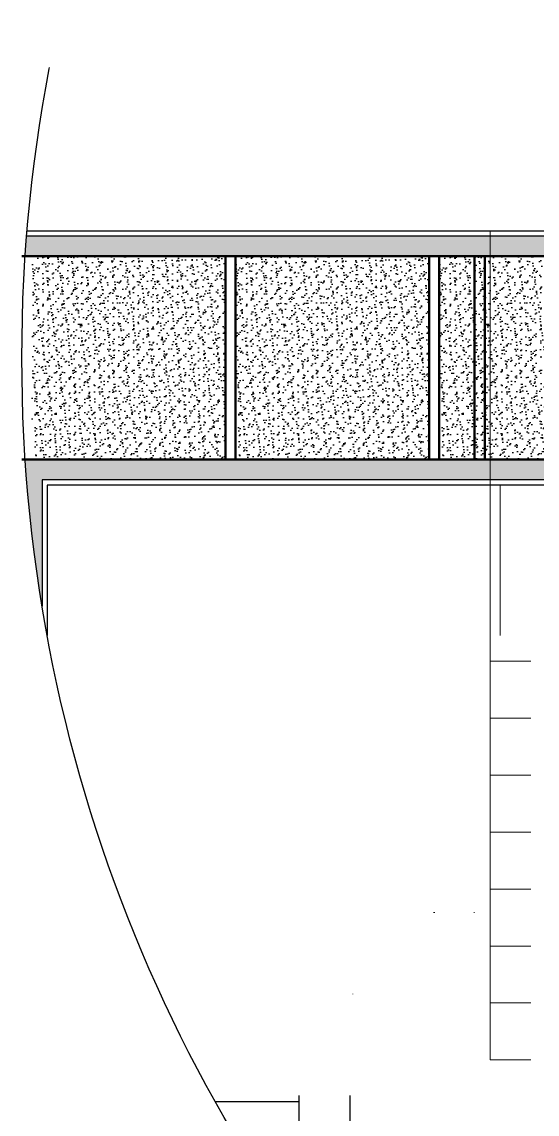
# Model space of a CAD drawing. Header units: millimetres. Extents: x 14753 to 45183, y 5640 to 19518.
# Drawn here: x 41223.3 to 41337.2, y 18096.4 to 18338 of the extents above; entities that cross this region are included whole.
import ezdxf

# ---------------------------------------------------------------- set-up
doc = ezdxf.new("R2010")
doc.units = ezdxf.units.MM
for name, pattern in [('DASHDOT2', [0.5, 0.25, -0.125, 0, -0.125]), ('DOT', [0.25, 0, -0.25]), ('HIDDEN', [0.375, 0.25, -0.125])]:
    doc.linetypes.add(name, pattern=pattern)
for name, color, linetype in [('5', 5, 'HIDDEN'), ('SIVA', 8, 'Continuous'), ('tarama', 253, 'Continuous')]:
    doc.layers.add(name, color=color, linetype=linetype)
for name, color, linetype, lineweight in [('Duvar', 1, 'Continuous', 50), ('TEFRİŞ', 63, 'Continuous', 18), ('YAZI', 1, 'Continuous', 0)]:
    doc.layers.add(name, color=color, linetype=linetype, lineweight=lineweight)

# ---------------------------------------------------------------- blocks, each defined once
blk = doc.blocks.new('A$C1A495F32')
at = {"layer": 'tarama', "ltscale": 10}
h = blk.add_hatch(dxfattribs=at)
h.set_pattern_fill('DOTS', color=256, scale=0.01, style=0)
h.set_pattern_definition([(0, (0.008342, 3.45), (0.0079375, 0.015875), [0, -0.015875])])
h.paths.add_polyline_path([(2.05, 3.7), (2.0301, 3.7, -0.414214), (2.025, 3.7051), (2.025, 3.7949, -0.414214), (2.0301, 3.8, 0.414214), (2.025, 3.7949, -0.414214), (2.0301, 3.8), (2.0366, 3.8), (2.05, 3.8), (2.05, 4.05), (0.012, 4.05, 0.003342), (0.0083, 4), (2, 4), (2, 3.5), (0.0083, 3.5, 0.024196), (0.05, 3.1397), (0.05, 3.45), (2.05, 3.45)])
at = {"layer": 'tarama'}
h = blk.add_hatch(dxfattribs=at)
h.set_pattern_fill('AR-SAND', color=256, scale=0.0005, angle=-90, style=0)
h.set_pattern_definition([(307.5, (0.025, 4), (0.02447066, 0.0008), [0, -0.019304, 0, -0.02159, 0, -0.0206375]), (277.5, (0.025, 4), (0.0358413, -0.0224762), [0, -0.010414, 0, -0.017399, 0, -0.0066675]), (237.5, (0.025, 4.015621), (7.186e-05, -0.0395496), [0, -0.00635, 0, -0.02286, 0, -0.029845]), (227.5, (0.025, 4.01562), (0.0111465, -0.0381778), [0, -0.003175, 0, -0.014986, 0, -0.017145])])
h.paths.add_polyline_path([(0.5, 3.5), (0.5, 4), (0.025, 4), (0.025, 3.5)])
h = blk.add_hatch(dxfattribs=at)
h.set_pattern_fill('AR-SAND', color=256, scale=0.0005, angle=-90, style=0)
h.set_pattern_definition([(307.5, (0.525, 4), (0.02447066, 0.0008), [0, -0.019304, 0, -0.02159, 0, -0.0206375]), (277.5, (0.525, 4), (0.0358413, -0.0224762), [0, -0.010414, 0, -0.017399, 0, -0.0066675]), (237.5, (0.525, 4.015621), (7.186e-05, -0.0395496), [0, -0.00635, 0, -0.02286, 0, -0.029845]), (227.5, (0.525, 4.01562), (0.0111465, -0.0381778), [0, -0.003175, 0, -0.014986, 0, -0.017145])])
h.paths.add_polyline_path([(1, 3.5), (1, 4), (0.525, 4), (0.525, 3.5)])
h = blk.add_hatch(dxfattribs=at)
h.set_pattern_fill('AR-SAND', color=256, scale=0.0005, angle=-90, style=0)
h.set_pattern_definition([(307.5, (1.025, 4), (0.02447066, 0.0008), [0, -0.019304, 0, -0.02159, 0, -0.0206375]), (277.5, (1.025, 4), (0.0358413, -0.0224762), [0, -0.010414, 0, -0.017399, 0, -0.0066675]), (237.5, (1.025, 4.015621), (7.186e-05, -0.0395496), [0, -0.00635, 0, -0.02286, 0, -0.029845]), (227.5, (1.025, 4.01562), (0.0111465, -0.0381778), [0, -0.003175, 0, -0.014986, 0, -0.017145])])
h.paths.add_polyline_path([(1.5, 3.5), (1.5, 4), (1.025, 4), (1.025, 3.5)])
at = {"layer": 'tarama', "linetype": 'DOT', "ltscale": 6}
h = blk.add_hatch(dxfattribs=at)
h.set_pattern_fill('PARQUET2', color=256, scale=1.25, style=0, pattern_type=2)
h.set_pattern_definition([(0, (0.4671, 1.4765), (0.875, 0.875), [1.25]), (0, (0.4671, 1.6015), (0.875, 0.875), [0.625, -0.25]), (0, (0.4671, 1.7265), (0.875, 0.875), [0.625, -0.25]), (0, (0.4671, 1.8515), (0.875, 0.875), [0.375, -1.375]), (0, (0.4671, 1.9765), (0.875, 0.875), [0.375, -1.375]), (0, (1.0921, 2.1015), (0.875, 0.875), [0.625, -0.25]), (0, (1.0921, 2.2265), (0.875, 0.875), [0.625, -0.25]), (90, (0.4671, 1.4765), (-0.875, 0.875), [0.625, -0.25]), (90, (0.8421, 1.7265), (-0.875, 0.875), [0.625, -0.25]), (90, (0.9671, 1.7265), (-0.875, 0.875), [0.625, -0.25]), (90, (1.2171, 1.4765), (-0.875, 0.875), [0.625, -0.25]), (90, (1.4671, 1.7265), (-0.875, 0.875), [0.375, -1.375]), (90, (1.5921, 1.7265), (-0.875, 0.875), [0.375, -1.375]), (90, (1.0921, 1.4765), (-0.875, 0.875), [1.25])])
h.paths.add_polyline_path([(6.75, 3.4375), (5.4375, 3.4375), (4.9095, 3.4375), (3.9856, 2.9041, -0.092), (3.7968, 3.4375), (2.5625, 3.4375), (2.5625, 2.9375), (2.5625, 2.3125, -0.414214), (2.1875, 1.9375), (1.8125, 1.9375, -0.236068), (1.6125, 1.5375), (1.6125, 1.4765, 0.087816), (1.7525, 1.6075, -1), (1.8125, 1.5625, -0.5), (0.8125, 1.5625, -1), (0.8725, 1.6075, 0.087816), (1.0125, 1.4765), (1.0125, 1.5375, -0.236068), (0.8125, 1.9375), (0.4671, 1.9375, 0.544238), (6.75, 1.5)])
h.paths.add_polyline_path([(7.2135, 2.3125), (6.9375, 2.3125), (6.9375, 3.4375), (6.75, 3.4375), (6.75, 1.5, 0.062606)])
h.paths.add_polyline_path([(4.9095, 3.4375), (3.7968, 3.4375, 0.092), (3.9856, 2.9041)], flags=16)
at = {"layer": 'Duvar', "ltscale": 10}
for p, q in [((2, 4), (0, 4)), ((2, 3.5), (0, 3.5))]:
    blk.add_line(p, q, dxfattribs=at)
at = {"layer": 'Duvar'}
for p, q in [((0.5, 3.5), (0.5, 4)), ((0.525, 3.5), (0.525, 4)), ((1, 3.5), (1, 4)), ((1.025, 3.5), (1.025, 4)), ((1.1118, 3.5), (1.1118, 4)), ((1.1368, 3.5), (1.1368, 4))]:
    blk.add_line(p, q, dxfattribs=at)
at = {"layer": 'SIVA', "ltscale": 10}
for points in [[(0.013, 4.0625), (2.0625, 4.0625)], [(0.012, 4.05), (2.05, 4.05), (2.05, 3.8)], [(2.05, 3.7), (2.05, 3.45), (0.05, 3.45), (0.05, 3.1397)], [(2.0625, 3.4375), (0.0625, 3.4375), (0.0625, 3.0682)]]:
    blk.add_lwpolyline(points, dxfattribs=at)
at = {"layer": 'tarama', "linetype": 'DASHDOT2', "ltscale": 50}
blk.add_circle((3.75, 3.75), 3.75, dxfattribs=at)
at = {"layer": 'TEFRİŞ'}
for p, q in [((2.5625, 3.4375), (0.0625, 3.4375)), ((1.1743, 3.0682), (1.1743, 3.4375))]:
    blk.add_line(p, q, dxfattribs=at)
at = {"layer": 'TEFRİŞ', "linetype": 'DOT', "ltscale": 2}
for p, q in [((1.6125, 2.3874), (1.0125, 2.3874)), ((0.8125, 2.1874), (0.8125, 1.9375))]:
    blk.add_line(p, q, dxfattribs=at)
blk.add_lwpolyline([(0.8125, 2.1874, -0.414214), (1.0125, 2.3874), (1.6125, 2.3874, -0.414214), (1.8125, 2.1874)], format="xyb", dxfattribs=at)
at = {"layer": 'YAZI', "linetype": 'Continuous'}
for p, q in [((1.25, 3.0049), (1.15, 3.0049)), ((1.25, 2.8649), (1.15, 2.8649)), ((1.25, 2.7249), (1.15, 2.7249)), ((1.25, 2.5849), (1.15, 2.5849)), ((1.25, 2.4449), (1.15, 2.4449)), ((1.25, 2.3049), (1.15, 2.3049)), ((1.25, 2.1649), (1.15, 2.1649)), ((1.25, 2.0249), (1.15, 2.0249))]:
    blk.add_line(p, q, dxfattribs=at)
blk.add_lwpolyline([(1.15, 2.0249), (1.15, 3.3049), (1.15, 4.0625)], dxfattribs=at)

msp = doc.modelspace()

# ---------------------------------------------------------------- block references
at = {"layer": '5', "color": 8, "linetype": 'ByBlock', "xscale": 90.0000000001455, "yscale": 90.0000000001455, "zscale": 90.0000000001455}
msp.add_blockref('A$C1A495F32', (41223.33, 17926.16, -574.2), dxfattribs=at)

doc.saveas('drawing.dxf')
